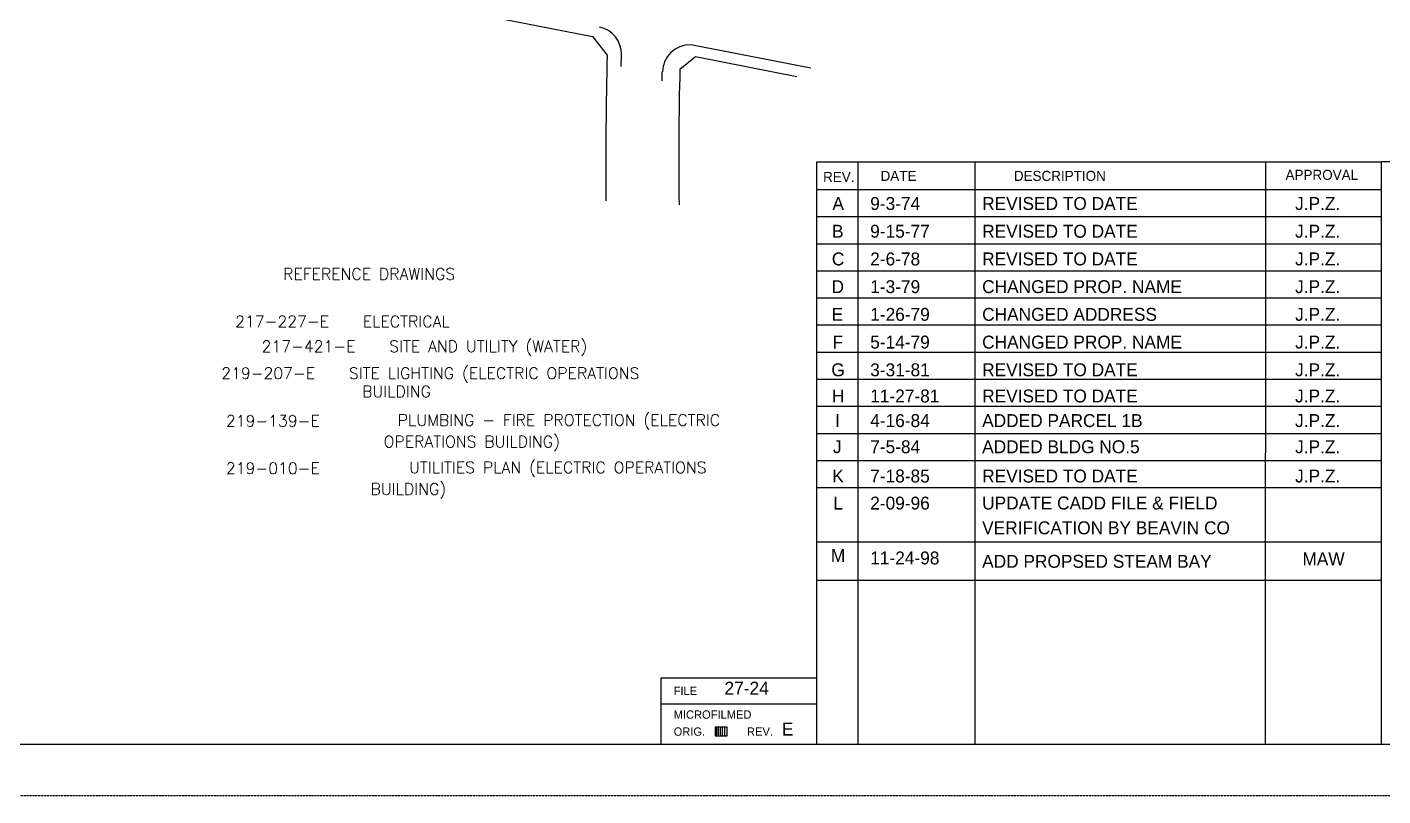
# Model space of a CAD drawing. Header units: inches. Extents: x -46627 to 16189, y -40789 to 47130.
# Drawn here: x -20569 to -4964, y 11291 to 20145 of the extents above; entities that cross this region are included whole.
import ezdxf
from ezdxf.enums import TextEntityAlignment as Align

# ---------------------------------------------------------------- set-up
doc = ezdxf.new("R2010")
doc.units = ezdxf.units.IN
doc.header["$MEASUREMENT"] = 0
doc.linetypes.add('DASHED', pattern=[0.75, 0.5, -0.25])
for name, color, linetype in [('4', 7, 'CONTINUOUS'), ('55', 7, 'CONTINUOUS'), ('56', 7, 'CONTINUOUS'), ('57', 7, 'CONTINUOUS'), ('7', 7, 'CONTINUOUS')]:
    doc.layers.add(name, color=color, linetype=linetype)
doc.styles.add('ROMANS', font='ROMANS', dxfattribs={"height": 0.2})
doc.styles.add('txt', font='TXT', dxfattribs={"height": 0.2})

msp = doc.modelspace()

# ---------------------------------------------------------------- linework, layer by layer
at = {"layer": '4', "color": 1, "linetype": 'Continuous'}
for p, q in [((-13731.0464, 19689.7326), (-13727.9228, 19829.775)), ((-11549.6084, 19671.5262), (-12930.4458, 19941.1309)), ((-13260.5276, 19526.325), (-13257.8096, 19628.8038))]:
    msp.add_line(p, q, dxfattribs=at)
for centre, radius, start, end in [((-14042.7671, 19836.3974, 0), 314.76, 358.69311389, 78.96614722), ((-12936.6652, 19620.146), 321.0451, 88.88997281, 178.37943164)]:
    msp.add_arc(centre, radius, start, end, dxfattribs=at)
at = {"layer": '55', "color": 7, "linetype": 'Continuous'}
for p, q in [((-4981.0988, 11904.7878), (-4981.0988, 18592.3578)), ((-4981.0988, 11888.0634), (-4981.0988, 18592.3578)), ((2950.0876, 18592.3578), (-4981.0988, 18592.3578)), ((-12930.2036, 11888.0634), (-11138.2496, 11888.0634)), ((-4981.0988, 11888.0634), (2950.0876, 11888.0634))]:
    msp.add_line(p, q, dxfattribs=at)
at = {"layer": '55', "color": 7, "linetype": 'DASHED'}
msp.add_line((3547.4056, 11290.7454), (-46627.2896, 11290.7454), dxfattribs=at)
at = {"layer": '55', "color": 7, "linetype": 'Continuous'}
msp.add_lwpolyline([(-46029.9716, 46521.7554), (-46029.9716, 11888.0634), (2950.0876, 11888.0634), (2950.0876, 46532.5074), (-46029.9716, 46532.5074)], dxfattribs=at)
at = {"layer": '56', "color": 7, "linetype": 'Continuous'}
msp.add_line((-46029.9716, 11888.0634), (-18551.4668, 11888.0634), dxfattribs=at)
at = {"layer": '57', "color": 7, "linetype": 'Continuous'}
for p, q in [((-11478.4328, 11888.0634), (-11478.4328, 18592.3578)), ((-11478.4328, 18592.3578), (-4981.0988, 18592.3578)), ((-11001.7736, 11888.0634), (-11001.7736, 18592.3578)), ((-9656.8328, 11888.0634), (-9656.8328, 18592.3578)), ((-6314.0132, 11888.0514), (-6312.818, 18592.3458)), ((-11478.4328, 18274.5858), (-4981.0988, 18274.5858)), ((-11478.4328, 17962.5858), (-4981.0988, 17962.5858)), ((-11478.4328, 17650.5858), (-4981.0988, 17650.5858)), ((-11478.4328, 17338.5858), (-4981.0988, 17338.5858)), ((-11478.4328, 17026.5858), (-4981.0988, 17026.5858)), ((-11478.4328, 16714.5858), (-4981.0988, 16714.5858)), ((-11478.4328, 16402.5858), (-4981.0988, 16402.5858)), ((-11478.4328, 16090.5858), (-4981.0988, 16090.5858)), ((-11478.4328, 15778.5858), (-4981.0988, 15778.5858)), ((-11478.4328, 15466.5858), (-4981.0988, 15466.5858)), ((-11478.4328, 15154.5858), (-4981.0988, 15154.5858)), ((-11478.4328, 14842.5858), (-4981.0988, 14842.5858)), ((-11478.4328, 14218.5858), (-4981.0988, 14218.5858)), ((-11478.4328, 13776.5862), (-4981.0988, 13776.5862)), ((-13270.3856, 11888.0634), (-13270.3856, 12651.435)), ((-13270.3856, 12651.435), (-11478.4328, 12651.435)), ((-13270.3856, 12352.7766), (-11478.4328, 12352.7766)), ((-12648.8408, 12080.5794), (-12648.8408, 11981.6634)), ((-12634.1828, 12080.5794), (-12634.1828, 11981.6634)), ((-12614.03, 12080.5794), (-12614.03, 11981.6634)), ((-12590.2208, 12080.5794), (-12590.2208, 11981.6634)), ((-12568.2392, 12080.5794), (-12568.2392, 11981.6634)), ((-12540.7628, 12080.5794), (-12540.7628, 11981.6634))]:
    msp.add_line(p, q, dxfattribs=at)
msp.add_lwpolyline([(-12648.8408, 12080.5794), (-12648.8408, 11981.6634), (-12511.4576, 11981.6634), (-12511.4576, 12080.5794)], close=True, dxfattribs=at)
at = {"layer": '7', "color": 32, "linetype": 'Continuous'}
for p, q in [((-20682.7544, 21332.6898), (-14063.1584, 20038.3086)), ((-14063.1584, 20038.3086), (-13891.8896, 19823.8686)), ((-13055.8748, 19660.4742), (-12874.4336, 19805.8674)), ((-12874.4336, 19805.8674), (-11707.7648, 19577.7402))]:
    msp.add_line(p, q, dxfattribs=at)
for radius, start, end in [(43620, 178.40896389, 180.61613611), (42780, 178.59662778, 180.68779444)]:
    msp.add_arc((29711.2935, 18612.7476), radius, start, end, dxfattribs=at)

# ---------------------------------------------------------------- texts
at = {"layer": '57', "color": 7, "linetype": 'Continuous', "style": 'txt'}
for s, width, p in [('REV.', 0.997525, (-11226.6512, 18419.733)), ('DATE', 1.001336, (-10539.3536, 18431.6802)), ('DESCRIPTION', 0.999793, (-8682.2204, 18431.6802)), ('APPROVAL', 0.999068, (-5666.8388, 18443.6262))]:
    msp.add_text(s, height=115.8792, dxfattribs=dict(at, width=width)).set_placement(p, align=Align.MIDDLE)
at = {"layer": '57', "color": 7, "linetype": 'Continuous'}
for s, height, style, p in [('A', 148.8, 'txt', (-11233.2128, 18113.5578)), ('B', 148.8, 'txt', (-11238.4208, 17794.3578)), ('C', 148.8, 'txt', (-11234.9048, 17475.1578)), ('REFERENCE DRAWINGS', 132, 'ROMANS', (-16632.7604, 17302.173, -0.0048)), ('D', 148.8, 'txt', (-11238.4208, 17155.9578)), ('E', 148.8, 'txt', (-11241.9368, 16836.7578)), ('217-227-E   ELECTRICAL', 132, 'ROMANS', (-16939.7384, 16754.517, -0.0048)), ('217-421-E   SITE AND UTILITY (WATER)', 132, 'ROMANS', (-15995.5556, 16458.7878, -0.0048)), ('F', 148.8, 'txt', (-11238.3368, 16517.5578)), ('G', 148.8, 'txt', (-11234.9048, 16198.3578)), ('H', 148.8, 'txt', (-11234.8208, 15896.9598)), ('219-139-E', 132, 'ROMANS', (-17740.7204, 15609.7842, -0.0048)), ('PLUMBING - FIRE PROTECTION (ELECTRIC', 132, 'ROMANS', (-14448.4256, 15609.7842, -0.0048)), ('I', 148.8, 'txt', (-11242.0328, 15613.3626)), ('OPERATIONS BUILDING)', 132, 'ROMANS', (-15450.9656, 15361.9002, -0.0048)), ('J', 148.8, 'txt', (-11244.0848, 15311.9634)), ('UTILITIES PLAN (ELECTRIC OPERATIONS', 132, 'ROMANS', (-14460.8036, 15064.437, -0.0048)), ('219-010-E', 132, 'ROMANS', (-17740.7204, 15064.437, -0.0048)), ('K', 148.8, 'txt', (-11234.8208, 14974.9626)), ('BUILDING)', 132, 'ROMANS', (-16181.2112, 14816.553, -0.0048)), ('L', 148.8, 'txt', (-11234.8208, 14662.9626)), ('M', 148.8, 'txt', (-11234.8208, 14059.5078))]:
    msp.add_text(s, height=height, dxfattribs=dict(at, style=style)).set_placement(p, align=Align.MIDDLE)
for s, height, style, p in [('9-3-74', 148.8, 'txt', (-10865.0516, 18039.1578)), ('REVISED TO DATE', 148.8, 'txt', (-9576.5468, 18039.1578)), ('J.P.Z.', 148.8, 'txt', (-5974.0292, 18039.1578)), ('9-15-77', 148.8, 'txt', (-10865.0516, 17719.9578)), ('REVISED TO DATE', 148.8, 'txt', (-9576.5468, 17719.9578)), ('J.P.Z.', 148.8, 'txt', (-5974.0292, 17719.9578)), ('2-6-78', 148.8, 'txt', (-10865.0516, 17400.7578)), ('REVISED TO DATE', 148.8, 'txt', (-9576.5468, 17400.7578)), ('J.P.Z.', 148.8, 'txt', (-5974.0292, 17400.7578)), ('1-3-79', 148.8, 'txt', (-10865.0516, 17081.5578)), ('CHANGED PROP. NAME', 148.8, 'txt', (-9576.5468, 17081.5578)), ('J.P.Z.', 148.8, 'txt', (-5974.0292, 17081.5578)), ('1-26-79', 148.8, 'txt', (-10865.0516, 16762.3578)), ('CHANGED ADDRESS', 148.8, 'txt', (-9576.5468, 16762.3578)), ('J.P.Z.', 148.8, 'txt', (-5974.0292, 16762.3578)), ('5-14-79', 148.8, 'txt', (-10865.0516, 16443.1578)), ('CHANGED PROP. NAME', 148.8, 'txt', (-9576.5468, 16443.1578)), ('J.P.Z.', 148.8, 'txt', (-5974.0292, 16443.1578)), ('219-207-E   SITE LIGHTING (ELECTRIC OPERATIONS', 132, 'ROMANS', (-18334.8188, 16093.1586, -0.0048)), ('3-31-81', 148.8, 'txt', (-10865.0516, 16123.9578)), ('REVISED TO DATE', 148.8, 'txt', (-9576.5468, 16123.9578)), ('J.P.Z.', 148.8, 'txt', (-5974.0292, 16123.9578)), ('BUILDING', 132, 'ROMANS', (-16713.4256, 15882.4554, -0.0048)), ('11-27-81', 148.8, 'txt', (-10865.0516, 15822.5598)), ('REVISED TO DATE', 148.8, 'txt', (-9576.5468, 15822.5598)), ('J.P.Z.', 148.8, 'txt', (-5974.0292, 15822.5598)), ('4-16-84', 148.8, 'txt', (-10865.0516, 15538.9626)), ('ADDED PARCEL 1B', 148.8, 'txt', (-9576.5468, 15538.9626)), ('J.P.Z.', 148.8, 'txt', (-5974.0292, 15538.9626)), ('7-5-84', 148.8, 'txt', (-10865.0516, 15237.5634)), ('ADDED BLDG NO.5', 148.8, 'txt', (-9576.5468, 15237.5634)), ('J.P.Z.', 148.8, 'txt', (-5974.0292, 15237.5634)), ('7-18-85', 148.8, 'txt', (-10865.0516, 14900.5626)), ('REVISED TO DATE', 148.8, 'txt', (-9576.5468, 14900.5626)), ('J.P.Z.', 148.8, 'txt', (-5974.0292, 14900.5626)), ('2-09-96', 148.8, 'txt', (-10865.0516, 14588.5626)), ('UPDATE CADD FILE & FIELD', 148.8, 'txt', (-9576.5468, 14589.375)), ('VERIFICATION BY BEAVIN CO', 148.8, 'txt', (-9576.5468, 14304.003)), ('11-24-98', 148.8, 'txt', (-10865.0516, 13957.041)), ('ADD PROPSED STEAM BAY', 148.8, 'txt', (-9576.5468, 13918.0734)), ('MAW', 148.8, 'txt', (-5889.8828, 13946.2638))]:
    msp.add_text(s, height=height, dxfattribs=dict(at, style=style)).set_placement(p)
at = {"layer": '57', "color": 7, "linetype": 'Continuous', "style": 'txt'}
for s, width, p in [('FILE', 0.998996, (-13127.03, 12453.1254)), ('MICROFILMED', 1.000377, (-13127.03, 12179.5542)), ('ORIG.', 0.998744, (-13127.03, 11983.6338)), ('REV.', 1.003629, (-12283.6172, 11983.6338))]:
    msp.add_text(s, height=95.5704, dxfattribs=dict(at, width=width)).set_placement(p)
at = {"layer": '57', "color": 7, "linetype": 'Continuous', "style": 'txt', "width": 1.000241}
for s, p in [('27-24', (-12287.4212, 12457.1898)), ('E', (-11815.1696, 11985.6282))]:
    msp.add_text(s, height=149.3292, dxfattribs=at).set_placement(p, align=Align.CENTER)

doc.saveas('drawing.dxf')
